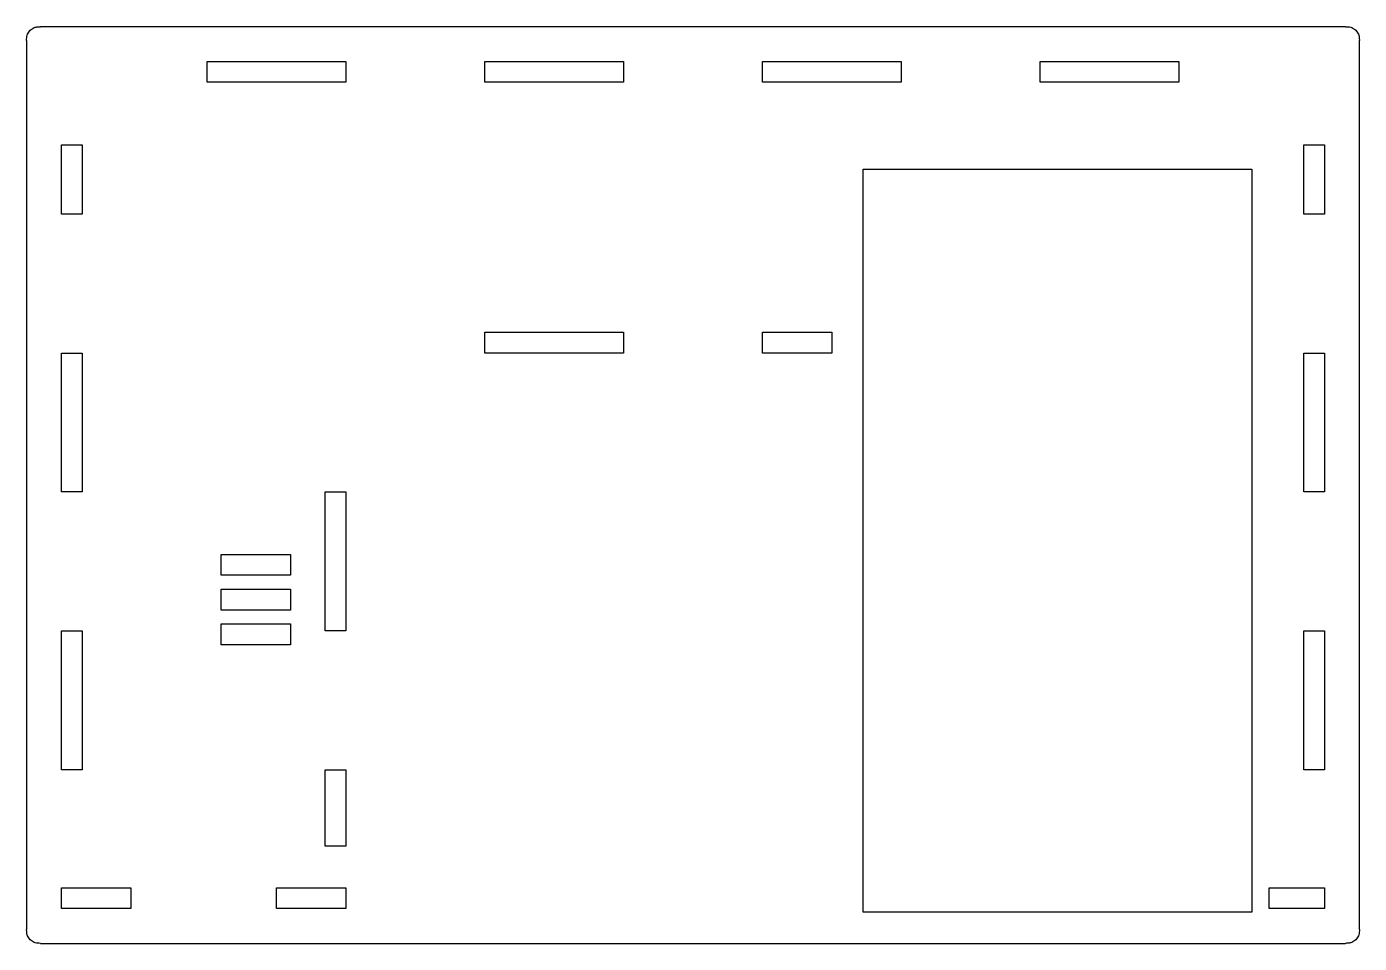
# Model space of a CAD drawing. Header units: millimetres. Extents: x 0 to 192, y 0 to 132.
import ezdxf

# ---------------------------------------------------------------- set-up
doc = ezdxf.new("R2010")
doc.units = ezdxf.units.MM

msp = doc.modelspace()

# ---------------------------------------------------------------- linework, layer by layer
for p, q in [((190, 132), (2, 132)), ((0, 130), (0, 2)), ((192, 2), (192, 130)), ((2, 0), (190, 0))]:
    msp.add_line(p, q)
for points in [[(26, 124), (26, 127), (46, 127), (46, 124)], [(66, 124), (66, 127), (86, 127), (86, 124)], [(106, 124), (106, 127), (126, 127), (126, 124)], [(166, 127), (166, 124), (146, 124), (146, 127)], [(8, 115), (8, 105), (5, 105), (5, 115)], [(187, 115), (187, 105), (184, 105), (184, 115)], [(176.5, 111.5), (176.5, 4.5), (120.5, 4.5), (120.5, 111.5)], [(86, 88), (86, 85), (66, 85), (66, 88)], [(116, 88), (116, 85), (106, 85), (106, 88)], [(8, 85), (8, 65), (5, 65), (5, 85)], [(184, 65), (184, 85), (187, 85), (187, 65)], [(46, 65), (46, 45), (43, 45), (43, 65)], [(38, 56), (38, 53), (28, 53), (28, 56)], [(28, 51), (38, 51), (38, 48), (28, 48)], [(8, 45), (8, 25), (5, 25), (5, 45)], [(28, 43), (28, 46), (38, 46), (38, 43)], [(184, 25), (184, 45), (187, 45), (187, 25)], [(46, 25), (46, 14), (43, 14), (43, 25)], [(15, 8), (15, 5), (5, 5), (5, 8)], [(46, 8), (46, 5), (36, 5), (36, 8)], [(187, 8), (187, 5), (179, 5), (179, 8)]]:
    msp.add_lwpolyline(points, close=True)
for points in [[(0, 130), (0, 130.24), (0, 130.5), (0.15, 130.99), (0.26, 131.19), (0.54, 131.52), (0.73, 131.69), (1.14, 131.9), (1.32, 131.95), (1.65, 132), (1.83, 132), (2, 132)], [(190, 132), (190.24, 132), (190.5, 132), (190.99, 131.85), (191.19, 131.74), (191.52, 131.46), (191.69, 131.27), (191.9, 130.86), (191.95, 130.68), (192, 130.35), (192, 130.17), (192, 130)], [(2, 0), (1.76, 0), (1.5, 0), (1.01, 0.15), (0.81, 0.26), (0.48, 0.54), (0.31, 0.73), (0.1, 1.14), (0.05, 1.32), (0, 1.65), (0, 1.83), (0, 2)], [(192, 2), (192, 1.76), (192, 1.5), (191.85, 1.01), (191.74, 0.81), (191.46, 0.48), (191.27, 0.31), (190.86, 0.1), (190.68, 0.05), (190.35, 0), (190.17, 0), (190, 0)]]:
    msp.add_open_spline(points, degree=3, knots=[0, 0, 0, 0, 0.0729016, 0.0729016, 0.1284561, 0.1284561, 0.1795688, 0.1795688, 0.2215881, 0.2215881, 0.2719873, 0.2719873, 0.2719873, 0.2719873])

doc.saveas('drawing.dxf')
